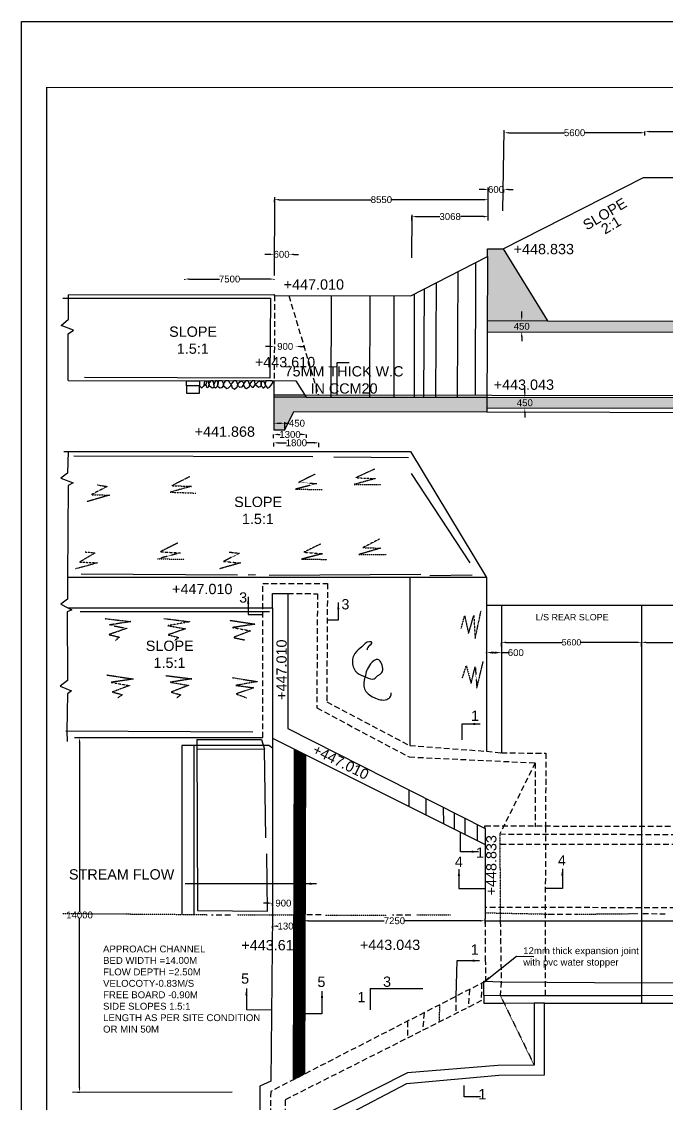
# Model space of a CAD drawing. Header units: inches. Extents: x -90004 to 33256, y -23519 to 53185.
# Drawn here: x -90004 to -61789, y 5877 to 53185 of the extents above; entities that cross this region are included whole.
import ezdxf

# ---------------------------------------------------------------- set-up
doc = ezdxf.new("R2010")
doc.units = ezdxf.units.IN
doc.header["$MEASUREMENT"] = 0
doc.linetypes.add('HIDDEN2', pattern=[0.1875, 0.125, -0.0625])
for name, color, linetype in [('DIM', 7, 'Continuous'), ('DIMENSION', 255, 'Continuous'), ('DRAWING', 7, 'Continuous'), ('HATCH', 7, 'Continuous'), ('TEXT', 255, 'Continuous')]:
    doc.layers.add(name, color=color, linetype=linetype)
doc.styles.get("Standard").update_dxf_attribs({"font": 'arial.ttf'})
doc.linetypes.add('FENCELINE2', pattern='A,0.25,-0.1,[132,ltypeshp.shx,S=0.1,R=0,X=-0.1,Y=0],-0.1,1', length=1.45)
doc.dimstyles.new('HOZ', dxfattribs={"dimtxt": 300, "dimasz": 200, "dimexe": 0.18, "dimexo": 0.0625, "dimgap": 0.09, "dimtad": 0, "dimtih": 1, "dimtoh": 1, "dimdec": 0, "dimzin": 0, "dimdsep": 46, "dimtxsty": 'Standard', "dimcen": 0, "dimadec": 0, "dimazin": 0, "dimtfac": 1, "dimtdec": 0, "dimtofl": 0, "dimtmove": 0, "dimatfit": 3, "dimfxl": 1, "dimtolj": 1, "dimtzin": 0, "dimarcsym": 0})
doc.dimstyles.get("Standard").update_dxf_attribs({"dimtxt": 300, "dimasz": 300, "dimexe": 0.18, "dimexo": 0.0625, "dimgap": 0.09, "dimtad": 0, "dimtih": 1, "dimtoh": 1, "dimdec": 4, "dimzin": 0, "dimdsep": 46, "dimtxsty": 'Standard', "dimcen": 0.15625, "dimadec": 0, "dimazin": 0, "dimtfac": 1, "dimtdec": 4, "dimtofl": 0, "dimtmove": 0, "dimatfit": 3, "dimfxl": 1, "dimtolj": 1, "dimtzin": 0, "dimarcsym": 0})
picture_1 = doc.add_image_def('image1.jpg', size_in_pixel=(6504, 4064))
pattern_1 = [(50, (0, 0), (717.26, -62.752), [75, -825]), (355, (0, 0), (-138.7513, 752.192), [60, -660]), (100.4514, (59.8, -5.2), (578.5094, 689.4395), [63.74, -701.142]), (46.1842, (0, 200), (1067.241, -165.519), [112.5, -1237.5]), (96.6356, (88.9, 186.2), (934.663, 974.118), [95.61, -1051.713]), (351.1842, (0, 200), (934.662, 974.119), [90, -990]), (21, (100, 150), (596.907, -402.619), [75, -825]), (326, (100, 150), (243.3153, 725.15), [60, -660]), (71.4514, (149.74, 116.45), (840.2226, 322.5305), [63.74, -701.142]), (37.5, (0, 0), (12.15986, 332.89385), [0, -652, 0, -670, 0, -662.5]), (7.5, (0, 0), (263.0695, 394.4117), [0, -382, 0, -637, 0, -252.5]), (327.5, (-223, 0), (533.8224, -22.5549), [0, -250, 0, -780, 0, -1035]), (317.5, (-323, 0), (583.1862, 100.105), [0, -325, 0, -518, 0, -735])]

# ---------------------------------------------------------------- blocks, each defined once
blk = doc.blocks.new('*D29')
at = {"layer": 'Defpoints', "color": 0, "transparency": 16777216}
for p in [(-69010, 26038), (-69010, 25858), (-62874, 25858)]:
    blk.add_point(p, dxfattribs=at)
at = {"layer": 'DIM', "color": 0, "lineweight": -2, "transparency": 16777216}
for p, q in [((-69010, 25858), (-69010, 26038)), ((-68810, 26038), (-66352, 26038)), ((-63074, 26038), (-65532, 26038)), ((-62874, 25858), (-62874, 26038))]:
    blk.add_line(p, q, dxfattribs=at)
at = {"layer": 'DIM', "color": 0, "transparency": 16777216}
for points in [[(-68810, 26071), (-68810, 26005), (-69010, 26038)], [(-63074, 26071), (-63074, 26005), (-62874, 26038)]]:
    blk.add_solid(points, dxfattribs=at)
at = {"layer": 'DIM', "color": 0, "transparency": 16777216, "insert": (-65942, 26038), "char_height": 275, "attachment_point": 5}
blk.add_mtext('\\A1;5600', dxfattribs=at)
blk = doc.blocks.new('*D30')
at = {"layer": 'Defpoints', "color": 0, "transparency": 16777216}
for p in [(-53071, 26038), (-62874, 25858), (-53071, 25832)]:
    blk.add_point(p, dxfattribs=at)
at = {"layer": 'DIM', "color": 0, "lineweight": -2, "transparency": 16777216}
for p, q in [((-62874, 25858), (-62874, 26038)), ((-62674, 26038), (-58439, 26038)), ((-53271, 26038), (-57540, 26038)), ((-53071, 25832), (-53071, 26038))]:
    blk.add_line(p, q, dxfattribs=at)
at = {"layer": 'DIM', "color": 0, "transparency": 16777216}
for points in [[(-62674, 26071), (-62674, 26004), (-62874, 26038)], [(-53271, 26071), (-53271, 26004), (-53071, 26038)]]:
    blk.add_solid(points, dxfattribs=at)
at = {"layer": 'DIM', "color": 0, "transparency": 16777216, "insert": (-57990, 26038), "char_height": 300, "attachment_point": 5}
blk.add_mtext('\\A1;8925', dxfattribs=at)
blk = doc.blocks.new('*D4')
at = {"layer": 'Defpoints', "color": 0, "transparency": 16777216}
for p in [(-78963, 43022), (-78294, 43022), (-78294, 43008)]:
    blk.add_point(p, dxfattribs=at)
at = {"layer": 'DIM', "color": 0, "lineweight": -2, "transparency": 16777216}
for p, q in [((-79163, 43008), (-79363, 43008)), ((-78963, 43022), (-78963, 43008)), ((-78294, 43022), (-78294, 43008)), ((-78094, 43008), (-77894, 43008))]:
    blk.add_line(p, q, dxfattribs=at)
at = {"layer": 'DIM', "color": 0, "transparency": 16777216}
for points in [[(-79163, 43041), (-79163, 42975), (-78963, 43008)], [(-78094, 43041), (-78094, 42975), (-78294, 43008)]]:
    blk.add_solid(points, dxfattribs=at)
at = {"layer": 'DIM', "color": 0, "transparency": 16777216, "insert": (-78629, 43008), "char_height": 300, "attachment_point": 5}
blk.add_mtext('\\A1;600', dxfattribs=at)
blk = doc.blocks.new('*D5')
at = {"layer": 'Defpoints', "color": 0, "transparency": 16777216}
for p in [(-82859, 41891), (-78948, 41926), (-78948, 41891)]:
    blk.add_point(p, dxfattribs=at)
at = {"layer": 'DIM', "color": 0, "lineweight": -2, "transparency": 16777216}
for p, q in [((-82859, 41891), (-82859, 41926)), ((-82659, 41926), (-81350, 41926)), ((-79148, 41926), (-80457, 41926)), ((-78948, 41891), (-78948, 41926))]:
    blk.add_line(p, q, dxfattribs=at)
at = {"layer": 'DIM', "color": 0, "transparency": 16777216}
for points in [[(-82659, 41959), (-82659, 41893), (-82859, 41926)], [(-79148, 41959), (-79148, 41893), (-78948, 41926)]]:
    blk.add_solid(points, dxfattribs=at)
at = {"layer": 'DIM', "color": 0, "transparency": 16777216, "insert": (-80903, 41926), "char_height": 300, "attachment_point": 5}
blk.add_mtext('\\A1;7500', dxfattribs=at)
blk = doc.blocks.new('*D6')
at = {"layer": 'Defpoints', "color": 0, "transparency": 16777216}
for p in [(-62728, 48325), (-68884, 48209), (-62728, 48209)]:
    blk.add_point(p, dxfattribs=at)
at = {"layer": 'DIM', "color": 0, "lineweight": -2, "transparency": 16777216}
for p, q in [((-68884, 48209), (-68884, 48325)), ((-68684, 48325), (-66254, 48325)), ((-62928, 48325), (-65359, 48325)), ((-62728, 48209), (-62728, 48325))]:
    blk.add_line(p, q, dxfattribs=at)
at = {"layer": 'DIM', "color": 0, "transparency": 16777216}
for points in [[(-68684, 48358), (-68684, 48292), (-68884, 48325)], [(-62928, 48358), (-62928, 48292), (-62728, 48325)]]:
    blk.add_solid(points, dxfattribs=at)
at = {"layer": 'DIM', "color": 0, "transparency": 16777216, "insert": (-65806, 48325), "char_height": 300, "attachment_point": 5}
blk.add_mtext('\\A1;5600', dxfattribs=at)
blk = doc.blocks.new('*D7')
at = {"layer": 'Defpoints', "color": 0, "transparency": 16777216}
for p in [(-62728, 48267), (-52939, 48377), (-52939, 48267)]:
    blk.add_point(p, dxfattribs=at)
at = {"layer": 'DIM', "color": 0, "lineweight": -2, "transparency": 16777216}
for p, q in [((-62728, 48267), (-62728, 48377)), ((-62528, 48377), (-58283, 48377)), ((-53139, 48377), (-57384, 48377)), ((-52939, 48267), (-52939, 48377))]:
    blk.add_line(p, q, dxfattribs=at)
at = {"layer": 'DIM', "color": 0, "transparency": 16777216}
for points in [[(-62528, 48411), (-62528, 48344), (-62728, 48377)], [(-53139, 48411), (-53139, 48344), (-52939, 48377)]]:
    blk.add_solid(points, dxfattribs=at)
at = {"layer": 'DIM', "color": 0, "transparency": 16777216, "insert": (-57833, 48377), "char_height": 300, "attachment_point": 5}
blk.add_mtext('\\A1;8925', dxfattribs=at)
blk = doc.blocks.new('*D17')
at = {"layer": 'Defpoints', "color": 0, "transparency": 16777216}
for p in [(-78939, 45289), (-69582, 45398), (-69582, 45260)]:
    blk.add_point(p, dxfattribs=at)
at = {"layer": 'DIM', "color": 0, "lineweight": -2, "transparency": 16777216}
for p, q in [((-78939, 45289), (-78939, 45398)), ((-78739, 45398), (-74708, 45398)), ((-69782, 45398), (-73813, 45398)), ((-69582, 45260), (-69582, 45398))]:
    blk.add_line(p, q, dxfattribs=at)
at = {"layer": 'DIM', "color": 0, "transparency": 16777216}
for points in [[(-78739, 45431), (-78739, 45364), (-78939, 45398)], [(-69782, 45431), (-69782, 45364), (-69582, 45398)]]:
    blk.add_solid(points, dxfattribs=at)
at = {"layer": 'DIM', "color": 0, "transparency": 16777216, "insert": (-74261, 45398), "char_height": 300, "attachment_point": 5}
blk.add_mtext('\\A1;8550', dxfattribs=at)
blk = doc.blocks.new('*D18')
at = {"layer": 'Defpoints', "color": 0, "transparency": 16777216}
for p in [(-72922, 44481), (-69582, 44659), (-69582, 44482)]:
    blk.add_point(p, dxfattribs=at)
at = {"layer": 'DIM', "color": 0, "lineweight": -2, "transparency": 16777216}
for p, q in [((-72922, 44481), (-72922, 44659)), ((-72722, 44659), (-71700, 44659)), ((-69782, 44659), (-70804, 44659)), ((-69582, 44482), (-69582, 44659))]:
    blk.add_line(p, q, dxfattribs=at)
at = {"layer": 'DIM', "color": 0, "transparency": 16777216}
for points in [[(-72722, 44692), (-72722, 44625), (-72922, 44659)], [(-69782, 44692), (-69782, 44625), (-69582, 44659)]]:
    blk.add_solid(points, dxfattribs=at)
at = {"layer": 'DIM', "color": 0, "transparency": 16777216, "insert": (-71252, 44659), "char_height": 300, "attachment_point": 5}
blk.add_mtext('\\A1;3068', dxfattribs=at)
blk = doc.blocks.new('*D19')
at = {"layer": 'Defpoints', "color": 0, "transparency": 16777216}
for p in [(-69587, 45695), (-68900, 45846), (-68900, 45715)]:
    blk.add_point(p, dxfattribs=at)
at = {"layer": 'DIM', "color": 0, "lineweight": -2, "transparency": 16777216}
for p, q in [((-69787, 45846), (-69987, 45846)), ((-69587, 45695), (-69587, 45847)), ((-68900, 45715), (-68900, 45847)), ((-68700, 45846), (-68500, 45846))]:
    blk.add_line(p, q, dxfattribs=at)
at = {"layer": 'DIM', "color": 0, "transparency": 16777216}
for points in [[(-69787, 45880), (-69787, 45813), (-69587, 45846)], [(-68700, 45880), (-68700, 45813), (-68900, 45846)]]:
    blk.add_solid(points, dxfattribs=at)
at = {"layer": 'DIM', "color": 0, "transparency": 16777216, "insert": (-69244, 45846), "char_height": 300, "attachment_point": 5}
blk.add_mtext('\\A1;600', dxfattribs=at)
blk = doc.blocks.new('*D20')
at = {"layer": 'Defpoints', "color": 0, "transparency": 16777216}
for p in [(-77542, 35130), (-78978, 34974), (-77542, 34984)]:
    blk.add_point(p, dxfattribs=at)
at = {"layer": 'DIM', "color": 0, "lineweight": -2, "transparency": 16777216}
for p, q in [((-78978, 34975), (-78978, 35130)), ((-78778, 35130), (-78694, 35130)), ((-77742, 35130), (-77827, 35130)), ((-77542, 34984), (-77542, 35130))]:
    blk.add_line(p, q, dxfattribs=at)
at = {"layer": 'DIM', "color": 0, "transparency": 16777216}
for points in [[(-78778, 35163), (-78778, 35096), (-78978, 35130)], [(-77742, 35163), (-77742, 35096), (-77542, 35130)]]:
    blk.add_solid(points, dxfattribs=at)
at = {"layer": 'DIM', "color": 0, "transparency": 16777216, "insert": (-78260, 35130), "char_height": 300, "attachment_point": 5}
blk.add_mtext('\\A1;1300', dxfattribs=at)
blk = doc.blocks.new('*D21')
at = {"layer": 'Defpoints', "color": 0, "transparency": 16777216}
for p in [(-78969, 34600), (-76994, 34764), (-76994, 34572)]:
    blk.add_point(p, dxfattribs=at)
at = {"layer": 'DIM', "color": 0, "lineweight": -2, "transparency": 16777216}
for p, q in [((-78969, 34600), (-78969, 34764)), ((-78769, 34764), (-78415, 34764)), ((-77194, 34764), (-77548, 34764)), ((-76994, 34572), (-76994, 34764))]:
    blk.add_line(p, q, dxfattribs=at)
at = {"layer": 'DIM', "color": 0, "transparency": 16777216}
for points in [[(-78769, 34798), (-78769, 34731), (-78969, 34764)], [(-77194, 34798), (-77194, 34731), (-76994, 34764)]]:
    blk.add_solid(points, dxfattribs=at)
at = {"layer": 'DIM', "color": 0, "transparency": 16777216, "insert": (-77981, 34764), "char_height": 300, "attachment_point": 5}
blk.add_mtext('\\A1;1800', dxfattribs=at)
blk = doc.blocks.new('*D48')
at = {"layer": 'Defpoints', "color": 0, "transparency": 16777216}
for p in [(-69725, 13862), (-69725, 13742), (-77658, 13683)]:
    blk.add_point(p, dxfattribs=at)
at = {"layer": 'DIM', "color": 0, "lineweight": -2, "transparency": 16777216}
for p, q in [((-77658, 13683), (-77658, 13862)), ((-77458, 13862), (-74138, 13862)), ((-69925, 13862), (-73245, 13862)), ((-69725, 13742), (-69725, 13862))]:
    blk.add_line(p, q, dxfattribs=at)
at = {"layer": 'DIM', "color": 0, "transparency": 16777216}
for points in [[(-77458, 13895), (-77458, 13829), (-77658, 13862)], [(-69925, 13895), (-69925, 13829), (-69725, 13862)]]:
    blk.add_solid(points, dxfattribs=at)
at = {"layer": 'DIM', "color": 0, "transparency": 16777216, "insert": (-73691, 13862), "char_height": 300, "attachment_point": 5}
blk.add_mtext('\\A1;7250', dxfattribs=at)
blk = doc.blocks.new('*D49')
at = {"layer": 'Defpoints', "color": 0, "transparency": 16777216}
for p in [(-79032, 13536), (-77645, 13628), (-77645, 13546)]:
    blk.add_point(p, dxfattribs=at)
at = {"layer": 'DIM', "color": 0, "lineweight": -2, "transparency": 16777216}
for p, q in [((-79032, 13536), (-79032, 13628)), ((-78832, 13628), (-78772, 13628)), ((-77845, 13628), (-77905, 13628)), ((-77645, 13547), (-77645, 13628))]:
    blk.add_line(p, q, dxfattribs=at)
at = {"layer": 'DIM', "color": 0, "transparency": 16777216}
for points in [[(-78832, 13662), (-78832, 13595), (-79032, 13628)], [(-77845, 13662), (-77845, 13595), (-77645, 13628)]]:
    blk.add_solid(points, dxfattribs=at)
at = {"layer": 'DIM', "color": 0, "transparency": 16777216, "insert": (-78338, 13628), "char_height": 300, "attachment_point": 5}
blk.add_mtext('\\A1;1300', dxfattribs=at)
blk = doc.blocks.new('*D50')
at = {"layer": 'Defpoints', "color": 0, "transparency": 16777216}
for p in [(-79025, 14516), (-78075, 14634), (-78075, 14509)]:
    blk.add_point(p, dxfattribs=at)
at = {"layer": 'DIM', "color": 0, "lineweight": -2, "transparency": 16777216}
for p, q in [((-79225, 14634), (-79425, 14634)), ((-79025, 14516), (-79025, 14635)), ((-78075, 14509), (-78075, 14635)), ((-77875, 14634), (-77675, 14634))]:
    blk.add_line(p, q, dxfattribs=at)
at = {"layer": 'DIM', "color": 0, "transparency": 16777216}
for points in [[(-79225, 14668), (-79225, 14601), (-79025, 14634)], [(-77875, 14668), (-77875, 14601), (-78075, 14634)]]:
    blk.add_solid(points, dxfattribs=at)
at = {"layer": 'DIM', "color": 0, "transparency": 16777216, "insert": (-78550, 14634), "char_height": 300, "attachment_point": 5}
blk.add_mtext('\\A1;900', dxfattribs=at)
blk = doc.blocks.new('*D51')
at = {"layer": 'Defpoints', "color": 0, "transparency": 16777216}
for p in [(-87466, 21871), (-87560, 6361), (-87470, 6361)]:
    blk.add_point(p, dxfattribs=at)
at = {"layer": 'DIM', "color": 0, "lineweight": -2, "transparency": 16777216}
for p, q in [((-87466, 21871), (-87470, 21871)), ((-87470, 21671), (-87470, 14269)), ((-87470, 6561), (-87470, 13963)), ((-87560, 6361), (-87470, 6361))]:
    blk.add_line(p, q, dxfattribs=at)
at = {"layer": 'DIM', "color": 0, "transparency": 16777216}
for points in [[(-87503, 21671), (-87437, 21671), (-87470, 21871)], [(-87503, 6561), (-87437, 6561), (-87470, 6361)]]:
    blk.add_solid(points, dxfattribs=at)
at = {"layer": 'DIM', "color": 0, "transparency": 16777216, "insert": (-87470, 14116), "char_height": 300, "attachment_point": 5}
blk.add_mtext('\\A1;14000', dxfattribs=at)
blk = doc.blocks.new('*D54')
at = {"layer": 'Defpoints', "color": 0, "transparency": 16777216}
for p in [(-78965, 35619), (-78492, 35619), (-78492, 35619)]:
    blk.add_point(p, dxfattribs=at)
at = {"layer": 'DIM', "color": 0, "lineweight": -2, "transparency": 16777216}
for p, q in [((-78965, 35619), (-78965, 35619)), ((-78765, 35619), (-78692, 35619)), ((-78492, 35619), (-78492, 35619)), ((-78492, 35619), (-78292, 35619))]:
    blk.add_line(p, q, dxfattribs=at)
at = {"layer": 'DIM', "color": 0, "transparency": 16777216}
for points in [[(-78765, 35652), (-78765, 35586), (-78965, 35619)], [(-78692, 35652), (-78692, 35586), (-78492, 35619)]]:
    blk.add_solid(points, dxfattribs=at)
at = {"layer": 'DIM', "color": 0, "transparency": 16777216, "insert": (-77955, 35619), "char_height": 300, "attachment_point": 5}
blk.add_mtext('\\A1;450', dxfattribs=at)
blk = doc.blocks.new('*D27')
at = {"layer": 'Defpoints', "color": 0, "transparency": 16777216}
for p in [(-78938, 38978), (-78005, 38981), (-78005, 38978)]:
    blk.add_point(p, dxfattribs=at)
at = {"layer": 'DIM', "color": 0, "lineweight": -2, "transparency": 16777216}
for p, q in [((-79138, 38978), (-79338, 38978)), ((-78938, 38978), (-78938, 38978)), ((-78005, 38981), (-78005, 38978)), ((-77805, 38978), (-77605, 38978))]:
    blk.add_line(p, q, dxfattribs=at)
at = {"layer": 'DIM', "color": 0, "transparency": 16777216}
for points in [[(-79138, 39011), (-79138, 38944), (-78938, 38978)], [(-77805, 39011), (-77805, 38944), (-78005, 38978)]]:
    blk.add_solid(points, dxfattribs=at)
at = {"layer": 'DIM', "color": 0, "transparency": 16777216, "insert": (-78471, 38978), "char_height": 300, "attachment_point": 5}
blk.add_mtext('\\A1;900', dxfattribs=at)
blk = doc.blocks.new('*D56')
at = {"layer": 'Defpoints', "color": 0, "transparency": 16777216}
for p in [(-68120, 40107), (-68121, 39614), (-68121, 39614)]:
    blk.add_point(p, dxfattribs=at)
at = {"layer": 'DIM', "color": 0, "lineweight": -2, "transparency": 16777216}
for p, q in [((-68119, 40307), (-68119, 40507)), ((-68120, 40107), (-68120, 40107)), ((-68121, 39614), (-68121, 39614)), ((-68121, 39414), (-68121, 39214))]:
    blk.add_line(p, q, dxfattribs=at)
at = {"layer": 'DIM', "color": 0, "transparency": 16777216}
for points in [[(-68153, 40307), (-68086, 40306), (-68120, 40107)], [(-68154, 39414), (-68088, 39414), (-68121, 39614)]]:
    blk.add_solid(points, dxfattribs=at)
at = {"layer": 'DIM', "color": 0, "transparency": 16777216, "insert": (-68120, 39860), "char_height": 300, "attachment_point": 5}
blk.add_mtext('\\A1;450', dxfattribs=at)
blk = doc.blocks.new('*D28')
at = {"layer": 'Defpoints', "color": 0, "transparency": 16777216}
for p in [(-67983, 36761), (-67984, 36268), (-67984, 36268)]:
    blk.add_point(p, dxfattribs=at)
at = {"layer": 'DIM', "color": 0, "lineweight": -2, "transparency": 16777216}
for p, q in [((-67983, 36961), (-67982, 37161)), ((-67983, 36761), (-67983, 36761)), ((-67984, 36068), (-67985, 35868)), ((-67984, 36268), (-67984, 36268))]:
    blk.add_line(p, q, dxfattribs=at)
at = {"layer": 'DIM', "color": 0, "transparency": 16777216}
for points in [[(-68016, 36961), (-67949, 36961), (-67983, 36761)], [(-68018, 36068), (-67951, 36068), (-67984, 36268)]]:
    blk.add_solid(points, dxfattribs=at)
at = {"layer": 'DIM', "color": 0, "transparency": 16777216, "insert": (-67984, 36515), "char_height": 300, "attachment_point": 5}
blk.add_mtext('\\A1;450', dxfattribs=at)
blk = doc.blocks.new('*D61')
at = {"layer": 'Defpoints', "color": 0, "transparency": 16777216}
for p in [(-69661, 25566), (-69010, 25590), (-69010, 25566)]:
    blk.add_point(p, dxfattribs=at)
at = {"layer": 'DIMENSION', "color": 0, "lineweight": -2, "transparency": 16777216}
for p, q in [((-69661, 25566), (-69661, 25590)), ((-69361, 25590), (-69310, 25590)), ((-69010, 25566), (-69010, 25590)), ((-69010, 25590), (-68710, 25590))]:
    blk.add_line(p, q, dxfattribs=at)
at = {"layer": 'DIMENSION', "color": 0, "transparency": 16777216}
for points in [[(-69361, 25640), (-69361, 25540), (-69661, 25590)], [(-69310, 25640), (-69310, 25540), (-69010, 25590)]]:
    blk.add_solid(points, dxfattribs=at)
at = {"layer": 'DIMENSION', "color": 0, "transparency": 16777216, "insert": (-68378, 25590), "char_height": 300, "attachment_point": 5}
blk.add_mtext('\\A1;600', dxfattribs=at)

msp = doc.modelspace()

# ---------------------------------------------------------------- hatches: boundary and pattern name
at = {"layer": 'HATCH'}
h = msp.add_hatch(dxfattribs=at)
h.set_pattern_fill('AR-CONC', color=256, scale=100, style=0)
h.set_pattern_definition(pattern_1)
h.paths.add_polyline_path([(-68937.96418, 43244.34164), (-69616.95025, 43244.34164), (-69616.95025, 42912.63273), (-69627.69538, 40113.9367), (-66986.91997, 40101.02516)])
h.paths.add_polyline_path([(-61071.78848, 40089.31133), (-66986.91997, 40101.02516), (-69627.69538, 40113.9367), (-69629.60274, 39617.14292), (-61072.75635, 39600.5663)])
h.paths.add_polyline_path([(-44919.85446, 40057.32538), (-61071.78848, 40089.31133), (-61072.75635, 39600.5663), (-44920.81714, 39571.19925)])
h.paths.add_polyline_path([(-40658.0382, 40079.12999), (-43755.25186, 40089.37435), (-44919.85485, 40057.12941), (-44920.81048, 39574.56408), (-44920.73832, 39571.19911), (-40659.79467, 39548.09192)])
h.paths.add_polyline_path([(-34464.03339, 40058.64268), (-40658.0382, 40079.12999), (-40659.79467, 39548.09192), (-34480.37808, 39545.21842, -0.0423680239), (-34498.76853, 39761.86103, -0.0583206493)])
h.paths.add_polyline_path([(-31928.29167, 39761.86103, 0.0545638021), (-31958.72159, 40039.87798), (-33175.21979, 40042.7794), (-33355.16972, 40054.97499), (-34464.03339, 40058.64268, 0.0583206493), (-34498.76853, 39761.86103, 0.0423680239), (-34480.37808, 39545.21842), (-32204.01362, 39544.15989), (-31946.95667, 39543.61901, 0.0426842582)])
h.paths.add_polyline_path([(-11832.1661, 40007.32493), (-14431.07258, 39998.07341), (-31958.72159, 40039.87798, -0.0545638021), (-31928.29167, 39761.86103, -0.0426842582), (-31946.95667, 39543.61901), (-11822.52888, 39501.27437)])
h = msp.add_hatch(dxfattribs=at)
h.set_pattern_fill('AR-CONC', color=256, scale=100, style=0)
h.set_pattern_definition(pattern_1)
h.paths.add_polyline_path([(-44861.6711, 36719.65833), (-52449.45653, 36736.45918), (-69640.55974, 36763.263), (-69642.43913, 36273.75433), (-44863.64759, 36249.2816)])
h.paths.add_polyline_path([(-69640.55974, 36763.263), (-74787.10915, 36763.83736), (-76472.53841, 36766.87617), (-77546.89146, 36756.87781), (-78965.13403, 36764.73564), (-78965.13403, 35336.18667), (-78531.66879, 35336.18667), (-78491.92365, 35336.18667), (-78098.81563, 36128.38857), (-69643.0295, 36119.98585)])

# ---------------------------------------------------------------- linework, layer by layer
at = {"layer": 'DIM'}
msp.add_lwpolyline([(-82217.49728, 37252.59554), (-82115.72994, 37168.78094), (-82019.11787, 37277.56737), (-81992.76766, 37481.46432), (-81896.14266, 37481.28145), (-81941.82736, 37310.90543), (-82019.11787, 37277.56737), (-81941.82736, 37310.90543), (-81918.99254, 37195.10029), (-81862.78165, 37186.32739), (-81827.64895, 37214.40092), (-81797.78759, 37321.43317), (-81841.68529, 37481.17838), (-81797.78759, 37321.43317), (-81812.71827, 37267.91705), (-81655.50302, 37163.51707), (-81601.04876, 37181.06352), (-81567.6727, 37193.34544), (-81523.75825, 37149.4803), (-81430.65946, 37237.21125), (-81393.77012, 37216.15577), (-81316.47962, 37167.02609), (-81230.40736, 37189.83642), (-81168.92657, 37251.24801), (-81116.22895, 37212.64674), (-81017.85882, 37144.21643), (-80947.59485, 37165.27191), (-80863.27924, 37263.5306), (-80835.17308, 37314.41446), (-80793.56404, 37170.85273), (-80693.4387, 37114.705), (-80575.74702, 37218.22756), (-80549.3975, 37276.12947), (-80465.08188, 37191.90821), (-80356.17194, 37219.98174), (-80296.44778, 37290.1669), (-80241.99353, 37186.64434), (-80157.67791, 37146.28756), (-80027.68978, 37230.50948), (-80018.90661, 37304.20367), (-79943.37273, 37223.49143), (-79876.62203, 37181.38047), (-79780.00997, 37295.43077), (-79753.66045, 37295.43077), (-79637.7254, 37191.90821), (-79569.21807, 37228.75464), (-79518.27708, 37260.33786), (-79451.19254, 37190.19789), (-79443.3192, 37156.77078), (-79362.60999, 37209.86065), (-79333.08247, 37266.88281), (-79242.53123, 37160.70307), (-79163.79071, 37192.16403), (-79079.14554, 37284.57944), (-79002.37371, 37422.22014), (-79057.50139, 37475.9089), (-79315.3599, 37476.39694), (-79352.76796, 37345.53455), (-79333.08247, 37266.88281), (-79352.76796, 37345.53455), (-79425.62972, 37476.60564), (-79527.96437, 37406.48966), (-79518.27708, 37260.33786), (-79527.96437, 37406.48966), (-79604.75171, 37476.94465), (-79683.47672, 37406.48966), (-79780.00997, 37295.43077), (-79801.5867, 37477.31719), (-79919.69635, 37477.54073), (-79984.65796, 37384.86075), (-80018.90661, 37304.20367), (-80039.7756, 37369.13027), (-80090.9413, 37477.86484), (-80190.20265, 37478.05271), (-80286.65733, 37371.29642), (-80296.44778, 37290.1669), (-80286.65733, 37371.29642), (-80387.05253, 37478.42527), (-80548.46903, 37341.80226), (-80562.57226, 37247.17852), (-80548.46903, 37341.80226), (-80587.83857, 37422.42014), (-80615.3996, 37478.85745), (-80713.82044, 37479.04373), (-80798.46857, 37379.16166), (-80835.17308, 37314.41446), (-80887.4781, 37377.39153), (-80942.58117, 37479.47669), (-81084.3136, 37479.74494), (-81172.91124, 37363.62786), (-81168.92657, 37251.24801), (-81172.91124, 37363.62786), (-81233.92678, 37480.02811), (-81383.5288, 37480.31125), (-81405.19398, 37381.32448), (-81430.65946, 37237.21125), (-81401.35713, 37398.85482), (-81442.59106, 37480.42303), (-81515.42897, 37480.56089), (-81556.76895, 37377.39153), (-81598.10862, 37310.53798), (-81590.23385, 37218.12191), (-81567.6727, 37193.34544), (-81598.10862, 37310.53798), (-81605.98195, 37432.44821), (-81641.41707, 37480.79934), (-81718.18118, 37480.94463), (-81777.24241, 37402.95339), (-81805.05478, 37347.87874)], dxfattribs=at)
at = {"layer": 'DIMENSION'}
for points in [[(-74748.06845, 10898.81251), (-74748.06845, 9967.12127)], [(-74748.06845, 10898.81251), (-72441.13979, 10898.81251)]]:
    msp.add_lwpolyline(points, dxfattribs=at)
at = {"layer": 'DRAWING', "const_width": 50}
msp.add_lwpolyline([(-88905.40536, 50303.80206), (33231.31648, 50303.80206), (33231.31648, -18764.56638), (-88905.40536, -18764.56638)], close=True, dxfattribs=at)
at = {"layer": 'DRAWING'}
for points in [[(-68942.04313, 44912.67152), (-68894.06521, 48433.52226)], [(-87961.40493, 41239.11265), (-78969.96392, 41254.17626), (-78941.11396, 41206.14666), (-72970.25323, 41196.34944), (-69616.95025, 42912.63273), (-69616.95025, 43244.34164), (-68937.96418, 43244.34164), (-62792.14726, 46374.03713), (-55167.79586, 46371.97184), (-54342.16822, 46921.30855), (-53770.34644, 46911.62754), (-52980.32094, 46379.15382), (-52462.54534, 46028.92207), (-43755.25186, 40089.37435), (-33355.16972, 40054.97499), (-23204.77116, 46869.73349), (-22653.40157, 46861.97639), (-21826.30873, 46312.89708), (-18568.61648, 46296.86532), (-12474.99798, 43136.05836), (-11815.17602, 43149.50912), (-11803.95456, 42786.34252), (-6932.51207, 40334.32092)], [(-69583.4671, 44587.39066), (-69583.65766, 45936.51354)], [(-78937.35386, 45503.15855), (-78958.84327, 42075.91129)], [(-72922.01362, 44729.09787), (-72947.25987, 42853.72551)], [(-68937.96418, 43244.34164), (-66986.91997, 40101.02516), (-44913.24942, 40057.3123), (-43755.25186, 40089.37435)], [(-70146.91891, 36860.62341), (-70129.26195, 42650.422)], [(-69616.95025, 42912.63273), (-69643.0295, 36119.98585)], [(-70919.42042, 42246.0041), (-70941.32608, 36763.40817)], [(-71875.57027, 36763.51243), (-71849.39652, 41770.02491)], [(-87963.83411, 37492.76545), (-87961.04707, 39537.65999), (-87736.837, 39694.43049), (-88270.45686, 39895.99266), (-87951.87877, 40167.28319), (-87953.67446, 41239.1256)], [(-76461.99056, 41202.07882), (-76469.98719, 36766.87157)], [(-74765.23741, 41199.29472), (-74787.10915, 36763.83736)], [(-73721.10074, 41197.58146), (-73721.59556, 36763.71845)], [(-72824.16172, 41271.12181), (-72824.66476, 36763.61835)], [(-72385.00432, 41495.8908), (-72412.57121, 36763.57236)], [(-69629.60274, 39617.14292), (-61072.75635, 39600.5663), (-61071.78848, 40089.31133)], [(-69627.69538, 40113.9367), (-66986.91997, 40101.02516)], [(-87963.83411, 37492.76545), (-78001.01199, 37473.90934), (-77546.89146, 36756.87781), (-76472.53841, 36766.87617), (-74787.10915, 36763.83736), (-69640.55974, 36763.263), (-52449.45653, 36736.45918), (-44854.75249, 36719.64301), (-37322.81975, 36698.03251), (-32220.83312, 36679.5476), (-11847.91201, 36625.70814), (2240.80464, 36592.72438)], [(-78965.13403, 37475.73408), (-78965.13403, 35336.18667), (-78531.66879, 35336.18667)], [(-78982.16968, 36867.34037), (-77613.6449, 36862.27784), (-44861.47636, 36807.60888), (-37326.28622, 36789.75498), (-32219.50003, 36774.69822), (-11848.79323, 36722.06914), (2240.80464, 36681.58495)], [(-77546.89146, 36756.87781), (-78978.54679, 36764.80996)], [(-78491.92365, 35336.18667), (-78098.81563, 36128.38857)], [(-78098.81563, 36128.38857), (-69643.0295, 36119.98585), (-37322.34756, 36037.83151), (-11848.65604, 35998.87968)], [(-11862.14299, 36146.67992), (-32225.86423, 36219.11476), (-37323.59137, 36217.62736), (-44854.80802, 36249.27287), (-69642.43913, 36273.75433)], [(-78531.66879, 35336.18667), (-78491.92365, 35336.18667), (-78491.92365, 35675.17472)], [(-87973.19295, 34391.9929), (-87989.60703, 33438.85921), (-88281.27655, 33217.98036), (-87753.06018, 33012.07888), (-87967.7822, 32904.8387), (-87997.08184, 28874.07163), (-88002.91179, 27928.08328), (-88282.28916, 27712.44343), (-87983.03813, 27553.76512), (-87802.97058, 27458.28403), (-88004.62307, 27367.15719), (-87997.61174, 24373.98677), (-88322.48144, 24127.99136), (-87819.45729, 23923.86743), (-88002.85154, 23793.01881), (-88027.54943, 22159.69147), (-88013.72277, 21703.92769)], [(-88159.21708, 34391.9929), (-72992.7281, 34391.9929), (-69660.84854, 28874.07163), (-87997.08184, 28874.07163)], [(-73020.17129, 28874.07163), (-73020.17129, 21526.68324)], [(-69660.84854, 28874.07163), (-69660.84854, 27659.6269), (-69660.84854, 21276.74377)], [(-87983.03813, 27553.76512), (-79025.00818, 27553.76512), (-79025.00818, 28177.55606), (-78355.43032, 28177.55606), (-78355.43032, 22266.44239), (-69725.96991, 17895.49004), (-69725.96991, 14212.2873), (-69725.96991, 13939.73272)], [(-79025.00818, 27553.76512), (-79025.00818, 21852.27992), (-79025.00818, 14131.32151), (-79105.11945, 6840.4537), (-79581.54825, 6621.54335), (-79566.24186, -297.26088), (-76702.18464, -283.6769), (-76708.76733, 4885.67784), (-73151.95399, 6748.84373), (-69114.23278, 7114.94996), (-67115.87136, 7123.86118), (-67128.88576, 10264.66419), (-62966.42112, 10264.66419), (-53153.89904, 10264.66419), (-43878.71918, 10264.66419), (-33440.03699, 10264.66419), (-24144.05288, 10264.66419), (-18690.93436, 10264.66419), (-14528.68858, 10264.66419), (-14063.82132, 10264.66419), (-12255.35337, 10264.66419)], [(-69660.84854, 27659.6269), (-69009.77023, 27659.6269), (-62874.08594, 27659.6269), (-54298.30477, 27659.6269)], [(-69009.77023, 27659.6269), (-69009.77023, 21210.58511)], [(-62874.08594, 27659.6269), (-62874.08594, 13912.44614), (-62874.08594, 11153.47505), (-62874.08594, 10738.56925)], [(-87684.84472, 21871.12974), (-79450.0196, 21871.12974)], [(-79025.00818, 21852.27992), (-69725.96991, 17191.29011)], [(-79025.00818, 21412.18633), (-79190.94815, 21532.91834), (-79372.74945, 21532.91834), (-82462.52005, 21532.91834), (-82994.47837, 21532.91834), (-82994.47837, 14927.59476), (-82994.47837, 14141.57153)], [(-82462.52005, 21532.91834), (-82462.52005, 14930.73609), (-82462.52005, 14135.55534)], [(-78083.49871, 21380.3638), (-78117.60762, 6904.7745)], [(-78059.83367, 21368.50209), (-78093.88596, 6916.93972)], [(-78036.16862, 21356.64038), (-78070.16431, 6929.10493)], [(-78012.50358, 21344.77866), (-78046.44265, 6941.27014)], [(-77988.83854, 21332.91695), (-78022.72099, 6953.43536)], [(-77965.17349, 21321.05524), (-77998.99933, 6965.60057)], [(-77941.50845, 21309.19352), (-77975.27767, 6977.76578)], [(-77917.84341, 21297.33181), (-77951.55602, 6989.93099)], [(-77894.17836, 21285.4701), (-77927.83436, 7002.09621)], [(-77870.51332, 21273.60838), (-77904.1127, 7014.26142)], [(-77846.84828, 21261.74667), (-77880.39104, 7026.42663)], [(-77823.18323, 21249.88496), (-77856.66938, 7038.59185)], [(-77799.51819, 21238.02324), (-77832.94773, 7050.75706)], [(-77775.85315, 21226.16153), (-77809.22607, 7062.92227)], [(-77775.85315, 21226.16153), (-77809.22607, 7062.92227)], [(-77752.18811, 21214.29982), (-77785.50441, 7075.08749)], [(-77728.52306, 21202.4381), (-77761.78275, 7087.2527)], [(-77704.85802, 21190.57639), (-77738.0611, 7099.41791)], [(-77704.85802, 21190.57639), (-77738.0611, 7099.41791)], [(-77681.19298, 21178.71468), (-77714.33944, 7111.58313)], [(-77657.52793, 21166.85296), (-77690.61778, 7123.74834)], [(-77633.86289, 21154.99125), (-77666.89612, 7135.91355)], [(-77610.19785, 21143.12954), (-77643.17446, 7148.07877)], [(-77610.19785, 21143.12954), (-77643.17446, 7148.07877)], [(-77586.5328, 21131.26783), (-77619.45281, 7160.24398)], [(-73054.69963, 19581.54205), (-73063.47867, 18864.16142)], [(-72313.22055, 19205.97166), (-72313.22055, 18489.59937)], [(-71558.32835, 18823.60734), (-71540.94172, 18101.01484)], [(-71080.05557, 18581.35493), (-71074.71836, 17867.32806)], [(-70607.95234, 18342.2275), (-70606.01712, 17632.39928)], [(-70064.32328, 18066.87115), (-70066.72439, 17362.08768)], [(-11351.1693, 13845.49011), (-69725.96918, 13845.49011), (-69725.96991, 13939.73272)], [(-69782.43981, 10604.41905), (-69782.43981, 11222.99005), (-69703.52335, 11219.78193)], [(-69703.52335, 11219.78193), (-69069.84016, 11194.02142), (-62874.08594, 11153.47505), (-53101.53003, 11224.98929), (-43898.69003, 11189.92657), (-33477.72206, 11217.7864), (-24118.22479, 11103.79818), (-18690.42856, 11067.18126), (-11915.97067, 11104.03985), (-11933.82745, 10630.32076)], [(-69782.43981, 10604.41905), (-69058.49058, 10597.53204), (-62874.08594, 10587.5285), (-53101.53003, 10648.71092), (-43900.41517, 10648.71092), (-33424.98648, 10642.06539), (-24120.16893, 10651.70921), (-18693.36134, 10651.70921), (-11933.82745, 10630.32076), (-14064.81868, 7759.82865), (-14063.82132, 10264.66419)], [(-69782.43981, 10604.41905), (-69780.94106, 10242.81478)], [(-62874.08594, 10738.56925), (-62874.08594, 10587.5285), (-62874.08594, 10264.66419)], [(-67577.90367, 10254.53963), (-67577.90367, 7549.54364), (-69166.48202, 7532.85996), (-73124.31808, 7215.06497), (-77185.26872, 5163.08338), (-77162.11551, 129.16139), (-78542.5705, 141.58403)], [(-69772.09776, 10242.85143), (-69780.94106, 10242.81478)], [(-67128.88576, 10264.66419), (-67577.90367, 10254.53963), (-68941.27966, 10246.29494), (-69772.09776, 10242.85143)], [(-87782.92782, 6360.24581), (-80786.07363, 6379.37986)]]:
    msp.add_lwpolyline(points, dxfattribs=at)
at = {"layer": 'DRAWING', "linetype": 'HIDDEN2', "ltscale": 2000}
for points in [[(-78941.11396, 41206.14666), (-78948.17438, 37475.70198)], [(-78310.09105, 41205.11125), (-77021.10146, 36861.28878)], [(-79450.0196, 21871.12974), (-79452.77178, 28616.65041), (-76620.41993, 28613.00869)], [(-76620.41993, 28613.00869), (-76652.58301, 23441.71681), (-73020.17129, 21526.68324), (-69660.84854, 21276.74377), (-69009.77023, 21210.58511), (-67061.83198, 21188.53313), (-67082.59822, 17970.13678), (-67094.52887, 10594.35525)], [(-78355.43032, 28177.55606), (-77059.23741, 28166.08061), (-77088.26677, 23170.88395), (-73042.56043, 21025.69539), (-67524.54369, 20768.81955), (-67525.85856, 17969.29674)], [(-67524.54369, 20768.81955), (-69079.02663, 17657.06599)], [(-69725.96991, 17895.49004), (-69728.44232, 18014.68694), (-53091.57597, 17971.19954), (-33444.83926, 17931.80895), (-11910.72253, 17826.52895)], [(-69079.02663, 17657.06599), (-12554.85589, 17507.49906)], [(-47806.0404, 17197.65873), (-69056.65847, 17191.81587)], [(-11892.98118, 14326.61233), (-69725.96991, 14445.16675)], [(-80867.00451, 14104.86245), (-81697.20375, 14104.86245)], [(-76895.64016, 14120.22607), (-77682.92237, 14120.22607)], [(-72969.04917, 14101.15917), (-73768.98002, 14101.15917)], [(-69725.96918, 13845.49011), (-69713.64633, 12189.91474)], [(-69056.65847, 13845.49011), (-69018.05812, 11191.91637), (-69058.49058, 10597.53204)], [(-66942.13504, 14153.64152), (-65698.39357, 14149.71004)], [(-62821.6718, 14175.62995), (-61838.74656, 14169.23241)], [(-69713.64633, 12189.91474), (-69703.52335, 11219.78193), (-79105.16467, 6398.32414), (-79152.62729, 133.89652), (-78542.5705, 141.58403)], [(-69881.83603, 11128.33757), (-69888.98707, 10369.45073)], [(-78471.55761, 140.94499), (-78453.43452, 6045.89053), (-69781.69044, 10423.61692)], [(-70998.87422, 10555.4852), (-70998.1354, 9809.52324)], [(-70409.06576, 10857.95756), (-70460.1061, 10081.1347)], [(-73123.58991, 9465.86408), (-73109.28271, 8743.76009)], [(-72392.98548, 9840.54104), (-72459.36733, 9071.85461)]]:
    msp.add_lwpolyline(points, dxfattribs=at)
at = {"layer": 'DRAWING', "linetype": 'FENCELINE2', "ltscale": 600}
for points in [[(-88206.91327, 41093.12231), (-79113.23245, 41094.51557), (-79144.39064, 37587.35639), (-87259.25617, 37618.01292)], [(-87716.73046, 34194.85806), (-77259.07682, 34167.43364)], [(-76335.93346, 34148.99156), (-73068.00676, 34121.32835)], [(-72951.55025, 33423.44641), (-70386.47254, 29522.63679)], [(-80554.91776, 28971.1105), (-87403.36544, 29022.99086)], [(-72536.72112, 29001.10634), (-79178.92065, 28967.98801)], [(-70287.79098, 28982.12919), (-72136.62101, 28950.15066)], [(-79153.45934, 27375.12906), (-87443.81676, 27375.12906)], [(-88067.08636, 22166.22205), (-79891.14083, 22124.52491)], [(-82334.27724, 21795.23017), (-82308.50727, 14308.81235), (-79250.22592, 14279.97823), (-79267.26936, 16791.17577)], [(-82334.27724, 21795.23017), (-79506.73025, 21794.21382), (-79382.92072, 21360.71678)], [(-79313.55248, 17493.24003), (-79382.92072, 21360.71678), (-82332.7466, 21350.56281)]]:
    msp.add_lwpolyline(points, dxfattribs=at)
at = {"layer": 'DRAWING'}
for points in [[(-82788.27166, 37482.96993), (-82217.49728, 37482.96993), (-82217.49728, 37252.59554), (-82788.27166, 37252.59554)], [(-82217.49728, 37252.59554), (-82785.39188, 37252.59554), (-82785.39188, 36932.86958), (-82217.49728, 36932.86958)]]:
    msp.add_lwpolyline(points, close=True, dxfattribs=at)
at = {"layer": 'DRAWING', "linetype": 'HIDDEN2'}
for points in [[(-74553.05135, 33616.55263), (-75381.01416, 33237.8182), (-74529.83703, 33199.17174), (-75450.65622, 32944.10571), (-74289.9599, 32936.3765)], [(-82648.73843, 33281.56047), (-83437.20146, 32891.74979), (-82577.0597, 32859.92838), (-83508.87976, 32605.35819), (-82377.95312, 32565.58156)], [(-77154.52642, 33397.37286), (-77880.30798, 33034.89014), (-77088.54632, 32979.96858), (-78012.26818, 32738.3135), (-76857.61618, 32721.83688)], [(-86697.56747, 32927.36857), (-86261.8136, 32853.88235), (-86946.57018, 32497.75697), (-86154.28998, 32475.14591), (-87144.64012, 32192.50675)], [(-83173.29164, 30379.44638), (-83941.86324, 29997.97677), (-83058.72189, 29950.29298), (-84056.43255, 29688.03267), (-82891.64082, 29678.49584)], [(-76924.90057, 30335.68968), (-77649.34125, 29982.96722), (-76844.81145, 29913.87726), (-77751.27249, 29677.51694), (-76644.58931, 29666.60805)], [(-74343.65777, 30553.85639), (-75067.8189, 30181.22315), (-74299.8161, 30155.88222), (-75247.61607, 29879.53791), (-74056.84758, 29873.30791)], [(-87223.7389, 29993.35744), (-86788.11335, 29951.91588), (-87458.83851, 29551.3147), (-86677.47849, 29516.78004), (-87652.44972, 29247.41023)], [(-80929.1648, 29989.5818), (-80474.89433, 29934.24516), (-81165.53298, 29576.40223), (-80426.88187, 29513.68752), (-81346.5026, 29251.76118)], [(-86370.21732, 27077.95682), (-85225.81352, 26946.77953), (-86163.84944, 26796.86237), (-85390.90774, 26650.69343), (-86182.60987, 26377.09489), (-85728.60088, 26268.40498), (-85901.19936, 26110.99227)], [(-83784.86942, 27081.12499), (-82642.04814, 26940.74191), (-83602.8248, 26765.57973), (-82826.95133, 26633.1009), (-83589.56194, 26368.14324), (-83118.73306, 26248.91239), (-83324.30638, 26116.43356)], [(-80881.35649, 27001.90735), (-79781.22603, 26834.97096), (-80769.00243, 26687.33551), (-79988.31484, 26543.09331), (-80737.41389, 26250.10102), (-80236.5102, 26141.91937)], [(-70767.46765, 26650.89623), (-70618.102, 27200.57234), (-70445.1521, 26423.17314), (-70217.17269, 27208.42488), (-70157.44548, 26200.66296), (-69898.65976, 27416.13871)], [(-70717.61472, 24468.87923), (-70546.56833, 25017.03585), (-70332.76056, 24233.9551), (-70154.58735, 24988.56018), (-70083.31824, 24034.62546), (-69805.36774, 25202.12748)], [(-86269.65562, 24612.41129), (-85106.58177, 24433.26045), (-86084.86838, 24292.11114), (-85285.93404, 24145.53315), (-86035.95421, 23863.23453), (-85584.85494, 23754.65825), (-85791.38244, 23613.50913)], [(-83691.56374, 24584.13239), (-82554.6276, 24442.17519), (-83500.01477, 24294.04591), (-82696.74473, 24158.26061), (-83462.94057, 23862.00205), (-83042.76844, 23744.733), (-83215.78052, 23608.94771)], [(-80781.02407, 24496.19952), (-79690.26964, 24320.87327), (-80624.30628, 24158.07024), (-79840.71866, 24051.62203), (-80611.76919, 23782.37079), (-80160.42256, 23613.30597)], [(-69079.02663, 17657.06599), (-69056.65847, 13845.49011)], [(-69725.96991, 14212.2873), (-66942.13504, 14153.64152)], [(-88200.73358, 14180.3452), (-82994.47837, 14141.57153), (-82462.52005, 14135.55534), (-81890.33831, 14128.78894)], [(-80585.39691, 14122.07899), (-77977.32104, 14122.07899)], [(-76723.42838, 14114.37681), (-74031.77472, 14114.37681)], [(-72706.29724, 14120.25), (-71229.30191, 14120.25)], [(-65698.39357, 14149.71004), (-63032.00424, 14176.99893)], [(-69058.49058, 10597.53204), (-67577.90367, 7549.54364)], [(-71720.8652, 10185.22549), (-71730.76487, 9439.67245)]]:
    msp.add_lwpolyline(points, dxfattribs=at)
at = {"layer": 'DRAWING', "linetype": 'FENCELINE2', "ltscale": 800}
msp.add_lwpolyline([(-79767.45917, 28988.95735), (-80096.12374, 28978.8779)], dxfattribs=at)
at = {"layer": 'HATCH'}
msp.add_spline([(-74885.75458, 25707.27327), (-74817.03475, 25857.03785), (-74679.63642, 26041.19332), (-74780.76895, 26062.62163), (-75123.61108, 25848.02634), (-75421.27479, 25557.52731), (-75528.53686, 25156.51319), (-75323.171, 24704.94843), (-74933.96352, 24512.09419), (-74575.4031, 24447.80953), (-74412.97821, 24588.62367), (-74278.13444, 24671.27557), (-74284.26397, 25170.24748), (-74409.91344, 25283.5109), (-74734.76322, 25093.71799), (-74979.93323, 24518.2166), (-75000.05616, 24004.90466), (-74583.26756, 23627.7676), (-74024.28034, 23544.50365), (-73857.56478, 23671.84859), (-73833.04784, 23823.68291)], degree=3, dxfattribs=at)

# ---------------------------------------------------------------- texts
at = {"layer": 'DIM', "char_height": 450, "attachment_point": 5}
for s, insert, rotation in [('\\A1;SLOPE', (-64484.49246, 44771.21698), 30.776181489), ('\\A1;2:1', (-64213.49784, 44283.9741), 30.776181489), ('\\A1;+447.010', (-78626.65324, 24842.7157), 90), ('\\A1;+447.010', (-76037.4399, 20803.26999), 333.37843569), ('\\A1;+448.833', (-69447.66832, 16288.69701), 90)]:
    msp.add_mtext(s, dxfattribs=dict(at, insert=insert, rotation=rotation))
at = {"layer": 'DIM', "attachment_point": 5}
for s, insert, char_height in [('\\A1;+448.833', (-67152.33291, 43235.55611), 450), ('\\A1;+447.010', (-77214.62072, 41686.21944), 450), ('\\A1;SLOPE', (-82500.98608, 39622.87602), 450), ('\\A1;1.5:1', (-82512.25233, 38880.13809), 450), ('\\A1;+443.610', (-78478.54973, 38292.37137), 450), ('\\A1;75MM THICK W.C\\PIN CCM20', (-75894.74582, 37513.8328), 450), ('\\A1;+443.043', (-68024.94925, 37304.7565), 450), ('\\A1;+441.868', (-81113.35902, 35250.43515), 450), ('\\A1;SLOPE', (-79653.96793, 32178.31658), 450), ('\\A1;1.5:1', (-79665.23418, 31435.57865), 450), ('\\A1;+447.010', (-82098.47842, 28368.95556), 450), ('\\A1;3', (-80310.58799, 27997.05466), 450), ('\\A1;3', (-75833.48071, 27701.19421), 450), ('\\A1;L/S REAR SLOPE', (-65914.08187, 27137.86745), 279.7489789), ('\\A1;1.5:1', (-83532.61475, 25142.06486), 450), ('\\A1;1', (-70166.11889, 22827.14082), 450), ('\\A1;1', (-69947.42172, 16841.35394), 450), ('\\A1;4', (-70871.01548, 16441.75305), 450), ('\\A1;4', (-66361.76417, 16504.43411), 450), ('\\A1;STREAM FLOW', (-85627.80809, 15888.25275), 450), ('\\A1;+443.610', (-79067.51567, 12791.94656), 450), ('\\A1;+443.043', (-73882.23008, 12805.26902), 450), ('\\A1;1', (-70174.61771, 12603.42964), 450), ('\\A1;5', (-80224.08522, 11332.84587), 450), ('\\A1;5', (-76884.97739, 11187.75486), 450), ('\\A1;3', (-74012.42227, 11194.93566), 450), ('\\A1;1', (-75132.48744, 10522.40248), 450), ('\\A1;1', (-69843.58474, 6279.48533), 450)]:
    msp.add_mtext(s, dxfattribs=dict(at, insert=insert, char_height=char_height))
at = {"layer": 'DRAWING', "insert": (-83521.3485, 25884.80279), "char_height": 450, "attachment_point": 5}
msp.add_mtext('\\A1;SLOPE', dxfattribs=at)
at = {"layer": 'TEXT', "char_height": 300.4634801, "attachment_point": 1}
for s, insert, width in [('\\PAPPROACH CHANNEL \\PBED WIDTH =14.00M \\PFLOW DEPTH =2.50M \\PVELOCOTY-0.83M/S\\PFREE BOARD -0.90M \\PSIDE SLOPES 1.5:1\\PLENGTH AS PER SITE CONDITION OR MIN 50M', (-86440.51637, 13279.72803), 7079.7242353), ('12mm thick expansion joint with pvc water stopper', (-68054.75595, 12703.19181), 5180.6700146)]:
    msp.add_mtext(s, dxfattribs=dict(at, insert=insert, width=width))

# ---------------------------------------------------------------- dimensions: what is measured, and where the dimension line sits
at = {"layer": 'DIM'}
for base, p1, p2, text, picture, middle in [((-62728.20313, 48324.90527), (-68883.95955, 48209.15328), (-62728.20313, 48209.15328), '5600', '*D6', (-65806.08134, 48324.90527)), ((-52938.75111, 48377.23499), (-62728.20313, 48267.15052), (-52938.75111, 48267.15052), '8925', '*D7', (-57833.47712, 48377.23499)), ((-68900.11744, 45846.49219), (-69586.94312, 45694.72369), (-68900.11744, 45714.51935), '600', '*D19', (-69243.53028, 45846.49219)), ((-69581.98127, 45397.60938), (-78939.12912, 45289.14655), (-69581.98127, 45260.16536), '8550', '*D17', (-74260.55519, 45397.60938)), ((-69582.3624, 44658.76741), (-72922.01362, 44480.57503), (-69582.3624, 44482.39167), '3068', '*D18', (-71252.18801, 44658.76741)), ((-78294.11021, 43008.04555), (-78963.24775, 43021.59394), (-78294.11021, 43021.59394), '600', '*D4', (-78628.67898, 43008.04555)), ((-78491.92365, 35619.14726), (-78965.13403, 35619.14726), (-78491.92365, 35619.14726), '450', '*D54', (-77954.89641, 35619.14726)), ((-77542.25322, 35129.79604), (-78977.97282, 34974.46469), (-77542.25322, 34983.60238), '1300', '*D20', (-78260.11302, 35129.79604)), ((-76993.57127, 34764.31056), (-78968.82714, 34599.84219), (-76993.57127, 34572.43112), '1800', '*D21', (-77981.19921, 34764.31056)), ((-78075.2759, 14634.41184), (-79025.00818, 14516.32892), (-78075.2759, 14509.172), '900', '*D50', (-78550.14204, 14634.41184)), ((-77644.9433, 13628.25448), (-79031.54576, 13536.34103), (-77644.9433, 13546.44855), '1300', '*D49', (-78338.24453, 13628.25448)), ((-69725.19915, 13862.02712), (-77657.68105, 13682.99222), (-69725.19915, 13742.03565), '7250', '*D48', (-73691.4401, 13862.02712))]:
    dim = msp.add_linear_dim(base=base, p1=p1, p2=p2, text=text, dimstyle='HOZ', dxfattribs=at)
    dim.commit()
    dim.dimension.update_dxf_attribs({"geometry": picture, "text_midpoint": middle})
for base, p1, p2, text, picture, middle in [((-78948.11432, 41925.84912), (-82858.51432, 41890.92964), (-78948.11432, 41890.92964), '7500', '*D5', (-80903.31432, 41925.84912)), ((-78005.41455, 38977.75026), (-78937.52437, 38977.75026), (-78005.41455, 38980.72505), '900', '*D27', (-78471.46946, 38977.75026)), ((-53071.02754, 26037.74131), (-62874.08594, 25857.98906), (-53071.02754, 25832.36467), '8925', '*D30', (-57989.83638, 26037.74131))]:
    dim = msp.add_linear_dim(base=base, p1=p1, p2=p2, text=text, dimstyle='HOZ', dxfattribs=at)
    dim.commit()
    dim.dimension.update_dxf_attribs({"geometry": picture, "text_midpoint": middle, "dimtype": 160})
for base, p1, p2, picture, middle in [((-68120.53877, 39614.21951), (-68119.58263, 40106.56309), (-68120.53641, 39614.21951), '*D56', (-68120.06188, 39860.3913)), ((-67984.09339, 36268.33523), (-67983.13725, 36760.6788), (-67984.09104, 36268.33522), '*D28', (-67983.6165, 36514.50702))]:
    dim = msp.add_linear_dim(base=base, p1=p1, p2=p2, angle=269.889004745, text='450', dimstyle='HOZ', dxfattribs=at)
    dim.commit()
    dim.dimension.update_dxf_attribs({"geometry": picture, "text_midpoint": middle, "dimtype": 161})
dim = msp.add_linear_dim(base=(-69009.77023, 26038.01603), p1=(-62874.08594, 25857.98906), p2=(-69009.77023, 25857.98906), text='5600', dimstyle='HOZ', override={"dimtxt": 275}, dxfattribs=at)
dim.commit()
dim.dimension.update_dxf_attribs({"geometry": '*D29', "text_midpoint": (-65941.94877, 26038.01603), "dimtype": 160})
dim = msp.add_linear_dim(base=(-87469.96932, 6360.85563), p1=(-87466.15659, 21871.12974), p2=(-87559.93139, 6360.85563), angle=90, text='14000', dimstyle='HOZ', dxfattribs=at)
dim.commit()
dim.dimension.update_dxf_attribs({"geometry": '*D51', "text_midpoint": (-87469.96932, 14115.99269)})
at = {"layer": 'DIMENSION'}
dim = msp.add_linear_dim(base=(-69009.77023, 25589.71984), p1=(-69660.84854, 25566.20534), p2=(-69009.77023, 25566.20534), text='600', dimstyle='Standard', dxfattribs=at)
dim.commit()
dim.dimension.update_dxf_attribs({"geometry": '*D61', "text_midpoint": (-68377.96127, 25589.71984)})

# ---------------------------------------------------------------- pictures from other files: only their frames are drawn
image = msp.add_image(picture_1, insert=(-90004.41315, -23519.37625), size_in_units=(122757.26268, 76704.41506), dxfattribs=dict(fade=30))
image.dxf.flags = 7

# ---------------------------------------------------------------- leaders
at = {"layer": 'DIM'}
msp.add_leader([(-76191.76194, 36862.23392), (-76191.76194, 38284.04167), (-75671.86531, 38284.04167)], dimstyle='HOZ', override={"dimgap": 0.09, "dimtad": 0}, dxfattribs=at)
at = {"layer": 'DRAWING'}
for points, dimstyle in [([(-80090.1675, 28027.87494), (-80090.1675, 27257.28368), (-79452.21727, 27257.54397)], 'Standard'), ([(-76146.55005, 27776.34987), (-76146.55005, 27002.55541), (-76630.4175, 27005.56484)], 'Standard'), ([(-69938.54594, 22465.93144), (-70734.74165, 22465.93144), (-70734.74165, 21779.49735)], 'Standard'), ([(-70012.09012, 16883.53107), (-70793.30773, 16883.53107), (-70805.32612, 17732.29963)], 'Standard'), ([(-70867.69338, 16125.46146), (-70867.69338, 15273.77067), (-69725.96991, 15273.77067)], 'Standard'), ([(-66340.60298, 16136.01751), (-66340.60298, 15273.77067), (-67086.95776, 15274.97793)], 'Standard'), ([(-69962.94847, 12115.47493), (-70962.9474, 12115.47493), (-70998.87422, 10555.4852)], 'Standard'), ([(-80166.74096, 10901.0202), (-80166.74096, 9975.80109), (-79070.80091, 9963.75902)], 'Standard'), ([(-76860.11375, 10790.72773), (-76860.11375, 9785.86509), (-77613.26186, 9787.63973)], 'Standard'), ([(-69922.24549, 6163.79288), (-70635.57973, 6163.79288), (-70635.57973, 6651.49756)], 'HOZ')]:
    msp.add_leader(points, dimstyle=dimstyle, override={"dimgap": 0.09, "dimtad": 0}, dxfattribs=at)
at = {"layer": 'TEXT'}
for points in [[(-77095.06866, 15482.01574), (-82853.39302, 15482.01574)], [(-69782.43981, 11179.31108), (-68352.04478, 12312.76376), (-67592.36872, 12300.97011)]]:
    msp.add_leader(points, dimstyle='Standard', override={"dimgap": 0.09, "dimtad": 0}, dxfattribs=at)

doc.saveas('drawing.dxf')
